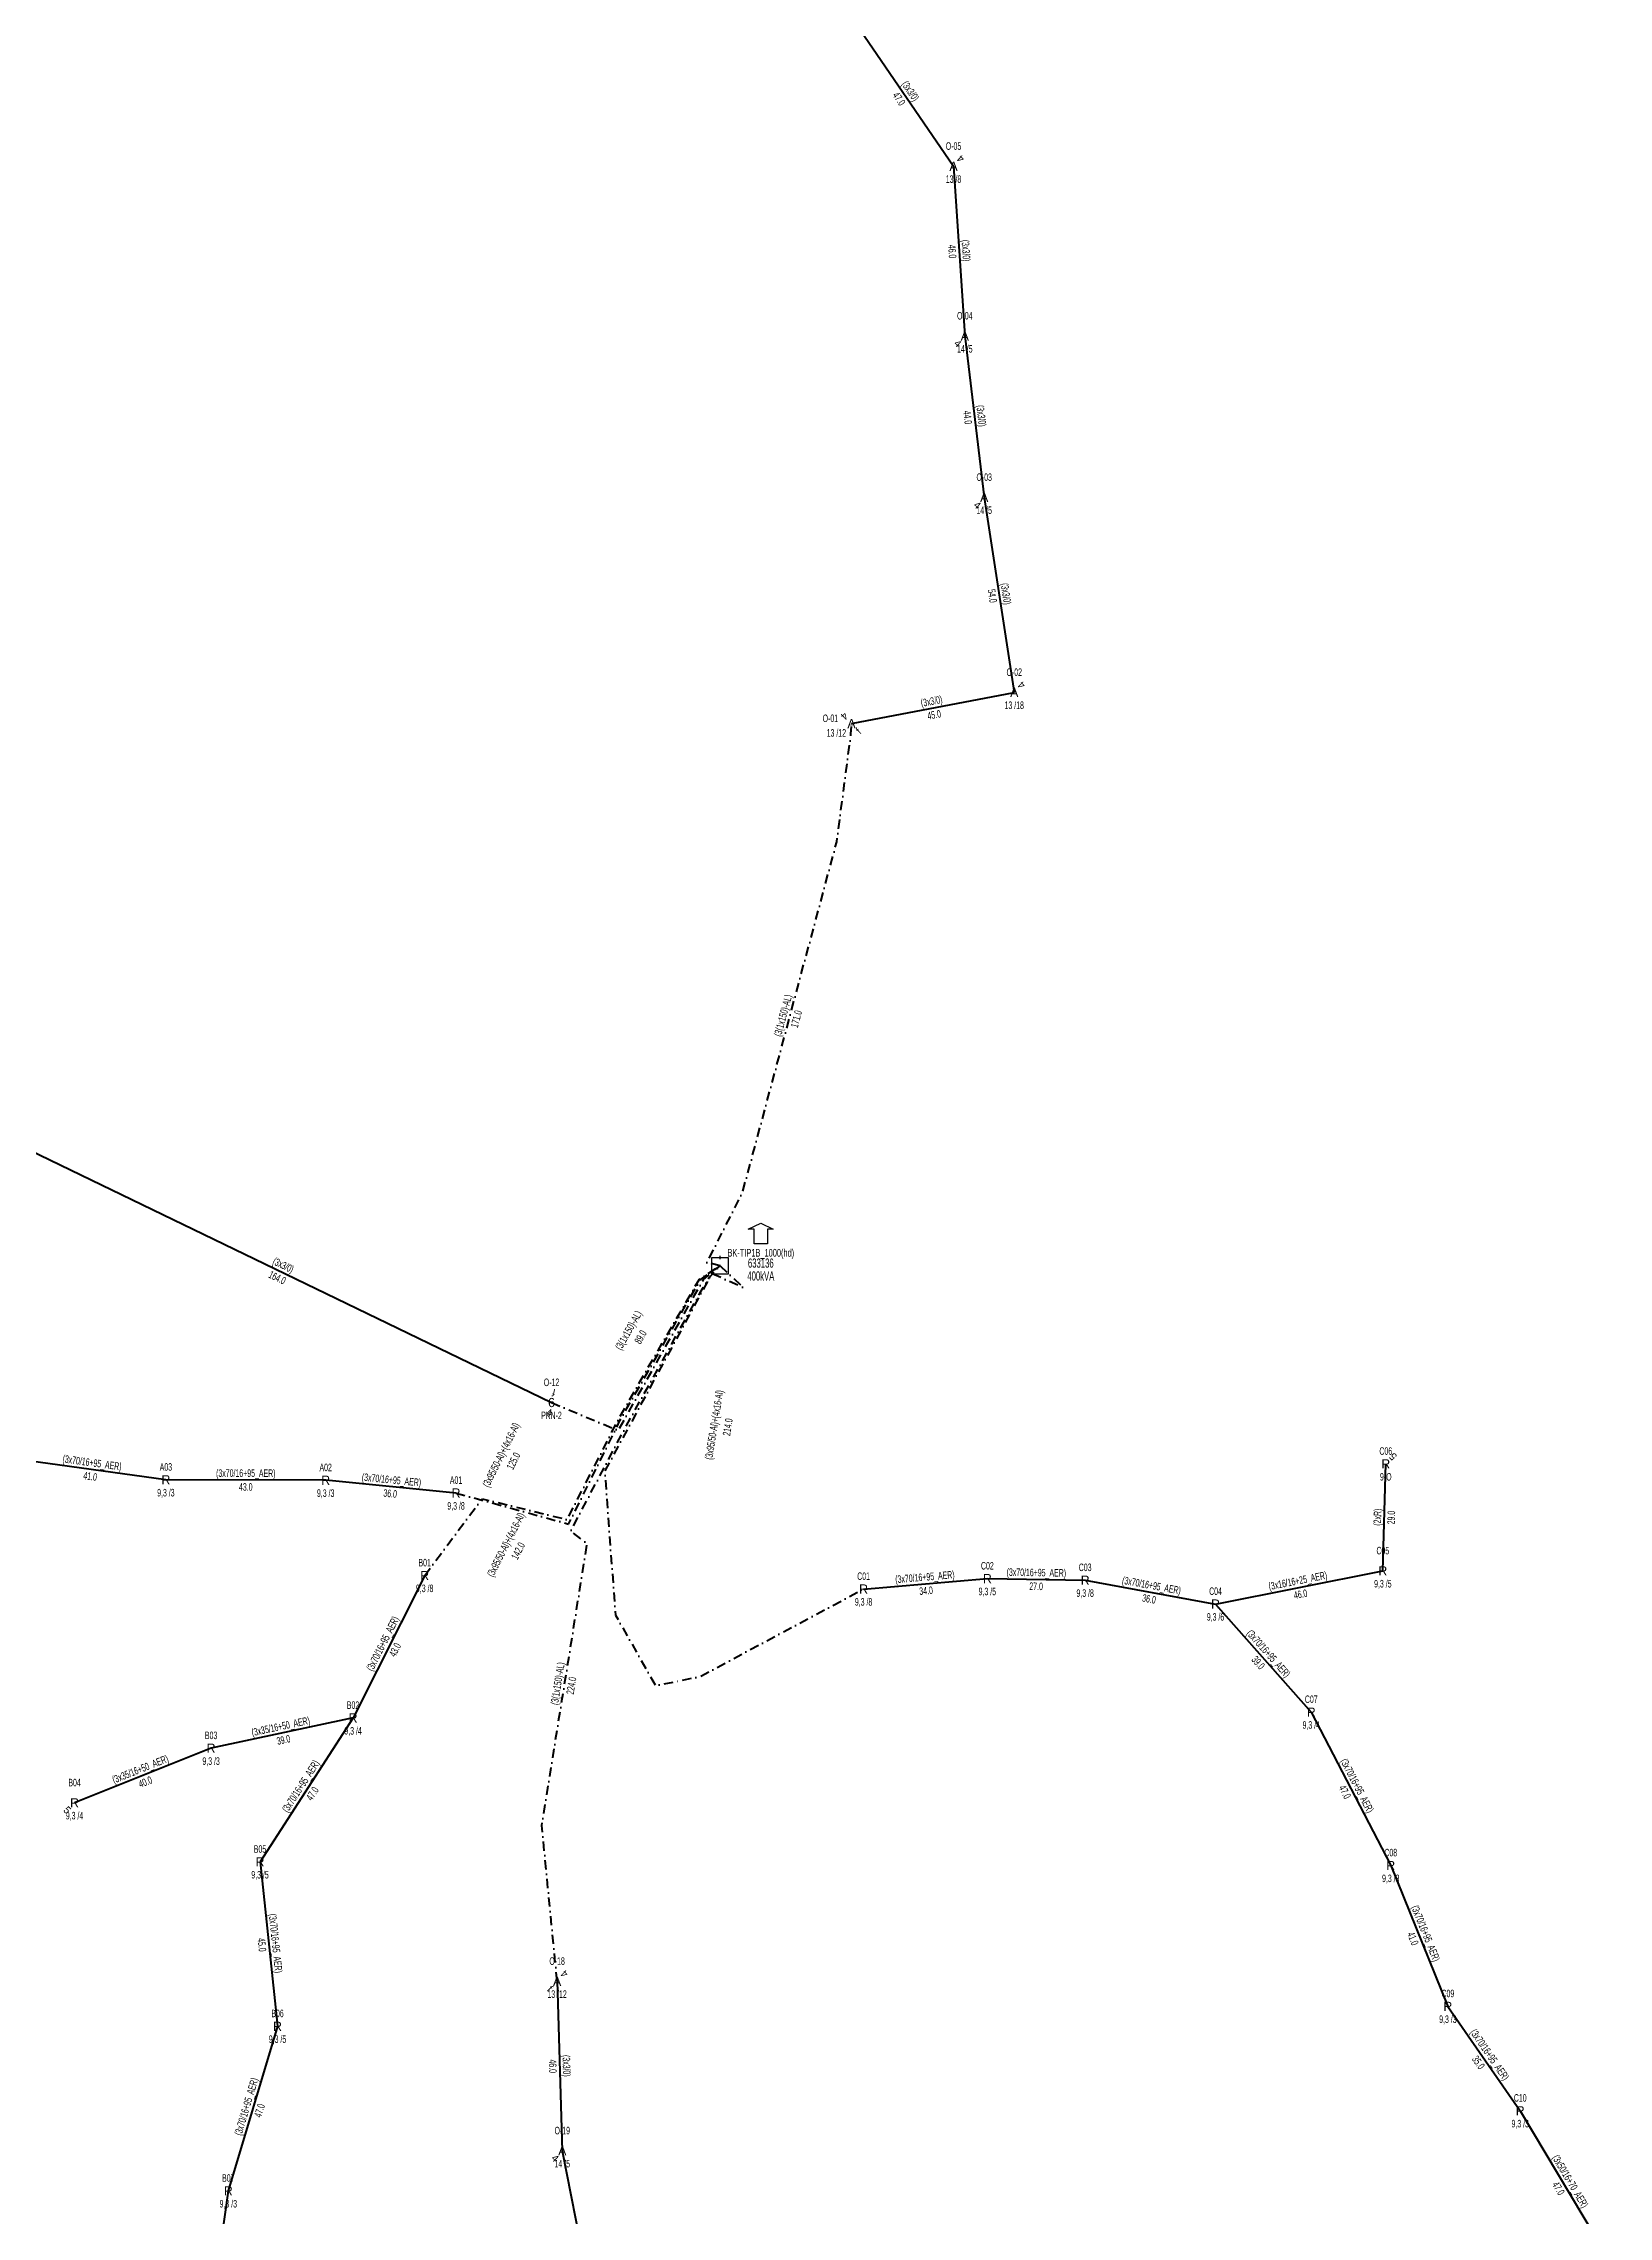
# Model space of a CAD drawing. Header units: millimetres. Extents: x 635683 to 638848, y 4083109 to 4086793.
# Drawn here: x 638042 to 638468, y 4083690 to 4084282 of the extents above; entities that cross this region are included whole.
import ezdxf
from ezdxf.enums import TextEntityAlignment as Align

# ---------------------------------------------------------------- set-up
doc = ezdxf.new("R2010")
doc.units = ezdxf.units.MM
doc.linetypes.add('DASHDOT', pattern=[5, 2.5, -1.25, 0, -1.25])
for name, color, linetype, lineweight in [('DIREK_AG_MEVCUT', 120, 'Continuous', 25), ('DIREK_ENH_MEVCUT', 6, 'Continuous', 25), ('HAT_AG_HAVAI_MEVCUT', 126, 'Continuous', 50), ('HAT_AG_YERALTI_MEVCUT', 126, 'DASHDOT', 50), ('HAT_ENH_HAVAI_MEVCUT', 6, 'Continuous', 70), ('HAT_ENH_YERALTI_MEVCUT', 6, 'DASHDOT', 70), ('TRAFO_MEVCUT', 5, 'Continuous', 30)]:
    doc.layers.add(name, color=color, linetype=linetype, lineweight=lineweight)
doc.styles.add('Direk', font='B_CAD')
doc.styles.get("Standard").update_dxf_attribs({"font": 'Arial'})

# ---------------------------------------------------------------- blocks, each defined once
blk = doc.blocks.new('MEV_BINA_KARE')
at = {"layer": 'TRAFO_MEVCUT', "linetype": 'Continuous'}
for p, q in [((-2.25, -2.25), (-2.25, 2.25)), ((-2.25, 2.25), (2.25, 2.25)), ((0, 1.8), (0, 2.7)), ((2.25, 2.25), (2.25, -2.25)), ((2.25, -2.25), (-2.25, -2.25))]:
    blk.add_line(p, q, dxfattribs=at)
blk = doc.blocks.new('MEV_BETKOSK')
at = {"layer": 'TRAFO_MEVCUT', "linetype": 'Continuous'}
for p, q in [((-3.4, 2), (0, 3.6)), ((-1.8, 2), (-3.4, 2)), ((-1.8, -2), (-1.8, 2)), ((0, 3.6), (3.4, 2)), ((3.4, 2), (1.8, 2)), ((1.8, 2), (1.8, -2)), ((1.8, -2), (-1.8, -2))]:
    blk.add_line(p, q, dxfattribs=at)

msp = doc.modelspace()

# ---------------------------------------------------------------- linework, layer by layer
at = {"layer": 'HAT_AG_HAVAI_MEVCUT'}
for p, q in [((638075.445, 4083890.897), (638034.797, 4083896.515)), ((638406.468, 4083866.128), (638407.271, 4083895.226)), ((638118.91, 4083890.77), (638075.445, 4083890.897)), ((638154.373, 4083887.307), (638118.91, 4083890.77)), ((638145.838, 4083864.863), (638126.361, 4083826.098)), ((638265.229, 4083861.178), (638298.894, 4083864.015)), ((638298.894, 4083864.015), (638325.498, 4083863.583)), ((638325.498, 4083863.583), (638360.958, 4083857.093)), ((638360.958, 4083857.093), (638406.468, 4083866.128)), ((638360.958, 4083857.093), (638387.002, 4083827.687)), ((638387.002, 4083827.687), (638408.626, 4083785.956)), ((638126.361, 4083826.098), (638087.747, 4083817.864)), ((638126.361, 4083826.098), (638101.054, 4083786.941)), ((638087.747, 4083817.864), (638050.6, 4083803.019)), ((638101.054, 4083786.941), (638105.811, 4083742.205)), ((638408.626, 4083785.956), (638424.165, 4083747.626)), ((638424.165, 4083747.626), (638443.838, 4083719.215)), ((638105.811, 4083742.205), (638092.431, 4083697.426)), ((638443.838, 4083719.215), (638467.859, 4083678.915)), ((638092.431, 4083697.426), (638085.791, 4083651.485))]:
    msp.add_line(p, q, dxfattribs=at)
at = {"layer": 'HAT_AG_YERALTI_MEVCUT', "flags": 128}
for points in [[(638145.838, 4083864.863), (638161.433806, 4083885.763072), (638184.597513, 4083880.061687), (638198.672803, 4083907.666555), (638220.556287, 4083945.516273), (638226.186, 4083949.114)], [(638154.373, 4083887.307), (638184.99075, 4083878.859884), (638198.951738, 4083907.01746), (638220.808041, 4083945.312574), (638226.186, 4083949.114)], [(638226.186, 4083949.114), (638232.47265, 4083943.2335), (638223.932358, 4083947.02982), (638194.826364, 4083893.254722), (638197.724414, 4083854.105617), (638208.668384, 4083834.883714), (638214.702554, 4083836.126043), (638220.736723, 4083837.368372), (638265.229, 4083861.178)]]:
    msp.add_lwpolyline(points, dxfattribs=at)
at = {"layer": 'HAT_ENH_HAVAI_MEVCUT'}
for p, q in [((638263.148288, 4084287.128214), (638289.695122, 4084248.300117)), ((638289.695122, 4084248.300117), (638292.762249, 4084202.130758)), ((638292.762249, 4084202.130758), (638298.034601, 4084158.212344)), ((638298.034601, 4084158.212344), (638306.206095, 4084105.154646)), ((638261.938, 4084096.661), (638306.206095, 4084105.154646)), ((638032.782, 4083983.29), (638180.341, 4083911.925)), ((638181.863, 4083754.45), (638183.266654, 4083708.330287)), ((638183.266654, 4083708.330287), (638192.109327, 4083663.144561))]:
    msp.add_line(p, q, dxfattribs=at)
at = {"layer": 'HAT_ENH_YERALTI_MEVCUT', "flags": 128}
for points in [[(638226.186, 4083949.114), (638222.591483, 4083950.002531), (638232.289827, 4083969.0423), (638257.928644, 4084064.480523), (638261.796259, 4084093.865041), (638261.938, 4084096.661)], [(638181.863, 4083754.45), (638177.708105, 4083796.855578), (638190.031624, 4083873.498471), (638185.569903, 4083877.004109), (638200.229843, 4083904.730518), (638220.894775, 4083942.027157), (638223.349617, 4083946.044172), (638226.186, 4083949.114)], [(638180.341, 4083911.925), (638198.456289, 4083904.328744), (638221.66571, 4083945.391565), (638226.186, 4083949.114)]]:
    msp.add_lwpolyline(points, dxfattribs=at)

# ---------------------------------------------------------------- block references
at = {"layer": 'TRAFO_MEVCUT', "linetype": 'ByBlock'}
for name, p in [('MEV_BETKOSK', (638237.275753, 4083957.11716)), ('MEV_BINA_KARE', (638226.186, 4083949.114))]:
    msp.add_blockref(name, p, dxfattribs=at)

# ---------------------------------------------------------------- texts
at = {"layer": 'DIREK_AG_MEVCUT', "linetype": 'ByBlock', "width": 0.53}
for s, p in [('C06', (638407.271, 4083898.726)), ('A03', (638075.445, 4083894.397)), ('A02', (638118.91, 4083894.27)), ('9-O', (638407.271, 4083891.726)), ('9,3 /3', (638075.445, 4083887.397)), ('9,3 /3', (638118.91, 4083887.27)), ('A01', (638154.373, 4083890.807)), ('9,3 /8', (638154.373, 4083883.807)), ('B01', (638145.838, 4083868.363)), ('C05', (638406.468, 4083871.628)), ('C01', (638265.229, 4083864.678)), ('C02', (638298.894, 4083867.515)), ('C03', (638325.498, 4083867.083)), ('9,3 /5', (638406.468, 4083862.628)), ('9,3 /8', (638145.838, 4083861.363)), ('9,3 /8', (638265.229, 4083857.678)), ('9,3 /5', (638298.894, 4083860.515)), ('9,3 /8', (638325.498, 4083860.083)), ('C04', (638360.958, 4083860.593)), ('9,3 /6', (638360.958, 4083853.593)), ('B02', (638126.361, 4083829.598)), ('C07', (638387.002, 4083831.187)), ('B03', (638087.747, 4083821.364)), ('9,3 /4', (638126.361, 4083822.598)), ('9,3 /4', (638387.002, 4083824.187)), ('9,3 /3', (638087.747, 4083814.364)), ('B04', (638050.6, 4083808.519)), ('9,3 /4', (638050.6, 4083799.519)), ('B05', (638101.054, 4083790.441)), ('C08', (638408.626, 4083789.456)), ('9,3 /5', (638101.054, 4083783.441)), ('9,3 /3', (638408.626, 4083782.456)), ('C09', (638424.165, 4083751.126)), ('B06', (638105.811, 4083745.705)), ('9,3 /3', (638424.165, 4083744.126)), ('9,3 /5', (638105.811, 4083738.705)), ('C10', (638443.838, 4083722.715)), ('9,3 /3', (638443.838, 4083715.715)), ('B07', (638092.431, 4083700.926)), ('9,3 /3', (638092.431, 4083693.926))]:
    msp.add_text(s, height=2.05, dxfattribs=at).set_placement(p, align=Align.MIDDLE_CENTER)
at = {"layer": 'DIREK_AG_MEVCUT', "linetype": 'ByBlock', "style": 'Direk'}
for p in [(638407.271, 4083895.226), (638075.445, 4083890.897), (638118.91, 4083890.77), (638154.373, 4083887.307), (638145.838, 4083864.863), (638298.894, 4083864.015), (638325.498, 4083863.583), (638406.468, 4083866.128), (638265.229, 4083861.178), (638360.958, 4083857.093), (638387.002, 4083827.687), (638126.361, 4083826.098), (638087.747, 4083817.864), (638050.6, 4083803.019), (638101.054, 4083786.941), (638408.626, 4083785.956), (638424.165, 4083747.626), (638105.811, 4083742.205), (638443.838, 4083719.215), (638092.431, 4083697.426)]:
    msp.add_text('R', height=2.5, dxfattribs=at).set_placement(p, align=Align.MIDDLE_CENTER)
at = {"layer": 'DIREK_AG_MEVCUT', "color": 32, "style": 'Direk'}
for rotation, p in [(495.000001, (638409.250899, 4083897.205899)), (315.000001, (638048.620101, 4083801.039101))]:
    msp.add_text('5', height=2, rotation=rotation, dxfattribs=at).set_placement(p, align=Align.MIDDLE_CENTER)
at = {"layer": 'DIREK_ENH_MEVCUT', "width": 0.53}
for s, p in [('O-05', (638289.695122, 4084253.800117)), ('13 /8', (638289.695122, 4084244.800117)), ('O-04', (638292.762249, 4084207.630758)), ('14 /5', (638292.762249, 4084198.630758)), ('O-03', (638298.034601, 4084163.712344)), ('14 /5', (638298.034601, 4084154.712344)), ('O-02', (638306.206095, 4084110.654646)), ('13 /18', (638306.206095, 4084101.654646)), ('O-01', (638256.195809, 4084098.095732)), ('13 /12', (638257.821916, 4084094.126501)), ('O-18', (638181.863, 4083759.95)), ('13 /12', (638181.863, 4083750.95)), ('O-19', (638183.266654, 4083713.830287)), ('14 /5', (638183.266654, 4083704.830287))]:
    msp.add_text(s, height=2.05, dxfattribs=at).set_placement(p, align=Align.MIDDLE_CENTER)
at = {"layer": 'DIREK_ENH_MEVCUT', "style": 'Direk'}
for p in [(638289.695122, 4084248.300117), (638292.762249, 4084202.130758), (638298.034601, 4084158.212344), (638306.206095, 4084105.154646), (638261.938, 4084096.661), (638181.863, 4083754.45), (638183.266654, 4083708.330287)]:
    msp.add_text('A', height=2.5, dxfattribs=at).set_placement(p, align=Align.MIDDLE_CENTER)
at = {"layer": 'DIREK_ENH_MEVCUT', "color": 32, "style": 'Direk'}
for s, rotation, p in [('4', 496.900348, (638291.608276, 4084250.344583)), ('4', 316.900348, (638290.849095, 4084200.086292)), ('4', 318.422766, (638296.176439, 4084156.117771)), ('4', 495.000001, (638308.185994, 4084107.134545)), ('4', 223.416334, (638260.013575, 4084098.694861)), ('f', 403.416143, (638263.862418, 4084094.627133)), ('f', 527.094936, (638180.966342, 4083914.654276)), ('4', 347.094936, (638179.715658, 4083909.195724)), ('4', 495.871631, (638183.812551, 4083756.459789)), ('f', 675.871643, (638179.913449, 4083752.440211)), ('4', 315.871631, (638181.317103, 4083706.320499))]:
    msp.add_text(s, height=2, rotation=rotation, dxfattribs=at).set_placement(p, align=Align.MIDDLE_CENTER)
at = {"layer": 'DIREK_ENH_MEVCUT', "linetype": 'ByBlock', "width": 0.53}
for s, p in [('O-12', (638180.341, 4083917.425)), ('PKN-2', (638180.341, 4083908.425))]:
    msp.add_text(s, height=2.05, dxfattribs=at).set_placement(p, align=Align.MIDDLE_CENTER)
at = {"layer": 'DIREK_ENH_MEVCUT', "linetype": 'ByBlock', "style": 'Direk'}
msp.add_text('6', height=2.5, dxfattribs=at).set_placement((638180.341, 4083911.925), align=Align.MIDDLE_CENTER)
at = {"layer": 'HAT_AG_HAVAI_MEVCUT', "lineweight": 30, "width": 0.53}
for s, rotation, p in [('(3x70/16+95_AER)', 352.130947, (638055.237373, 4083894.547996, 319017.3985)), ('(3x70/16+95_AER)', 359.832588, (638097.179984, 4083891.683496, 319037.7225)), ('(3x70/16+95_AER)', 354.422689, (638136.72411, 4083889.884476, 319059.455)), ('(2xR)', 88.419244, (638406.019823, 4083880.700448, 319203.6355)), ('(3x70/16+95_AER)', 4.81702, (638281.990122, 4083863.443498, 319149.447)), ('(3x70/16+95_AER)', 359.069704, (638312.209801, 4083864.648888, 319162.749)), ('(3x70/16+95_AER)', 349.628339, (638343.381028, 4083861.174112, 319180.479)), ('(3x16/16+25_AER)', 11.228803, (638383.547482, 4083862.444229, 319203.234)), ('(3x70/16+95_AER)', 423.323319, (638135.339979, 4083845.862112, 319063.1805)), ('(3x70/16+95_AER)', 311.530336, (638374.616314, 4083842.953564, 319193.501)), ('(3x35/16+50_AER)', 372.03739, (638106.876733, 4083822.81231, 319043.8735)), ('(3x35/16+50_AER)', 381.783058, (638068.858071, 4083811.230806, 319025.3)), ('(3x70/16+95_AER)', 417.125588, (638112.993617, 4083806.98088, 319050.527)), ('(3x70/16+95_AER)', 297.392104, (638398.568697, 4083807.212566, 319204.313)), ('(3x70/16+95_AER)', 276.069735, (638104.277735, 4083764.662878, 319052.9055)), ('(3x70/16+95_AER)', 292.067657, (638417.18323, 4083767.110346, 319212.0825)), ('(3x70/16+95_AER)', 304.700397, (638434.700319, 4083733.904392, 319221.919)), ('(3x70/16+95_AER)', 433.363814, (638098.306579, 4083720.05885, 319046.2155)), ('(3x50/16+70_AER)', 300.79725, (638456.578637, 4083699.500201, 319233.9295))]:
    msp.add_text(s, height=2.05, rotation=rotation, dxfattribs=at).set_placement(p, align=Align.CENTER)
for s, rotation, p in [('41.0', 352.130947, (638055.004627, 4083892.864004, 319017.3985)), ('43.0', 359.832588, (638097.175016, 4083889.983504, 319037.7225)), ('36.0', 354.422689, (638136.55889, 4083888.192524, 319059.455)), ('29.0', 88.419244, (638407.719177, 4083880.653552, 319203.6355)), ('34.0', 4.81702, (638282.132878, 4083861.749502, 319149.447)), ('27.0', 359.069704, (638312.182199, 4083862.949112, 319162.749)), ('36.0', 349.628339, (638343.074972, 4083859.501888, 319180.479)), ('46.0', 11.228803, (638383.878518, 4083860.776771, 319203.234)), ('43.0', 423.323319, (638136.859021, 4083845.098888, 319063.1805)), ('39.0', 311.530336, (638373.343686, 4083841.826436, 319193.501)), ('39.0', 372.03739, (638107.231267, 4083821.14969, 319043.8735)), ('40.0', 381.783058, (638069.488929, 4083809.652194, 319025.3)), ('47.0', 417.125588, (638114.421383, 4083806.05812, 319050.527)), ('47.0', 297.392104, (638397.059303, 4083806.430434, 319204.313)), ('45.0', 276.069735, (638102.587265, 4083764.483122, 319052.9055)), ('41.0', 292.067657, (638415.60777, 4083766.471654, 319212.0825)), ('35.0', 304.700397, (638433.302681, 4083732.936608, 319221.919)), ('47.0', 433.363814, (638099.935421, 4083719.57215, 319046.2155)), ('47.0', 300.79725, (638455.118363, 4083698.629799, 319233.9295))]:
    msp.add_text(s, height=2.05, rotation=rotation, dxfattribs=at).set_placement(p, align=Align.TOP_CENTER)
at = {"layer": 'HAT_AG_YERALTI_MEVCUT', "lineweight": 30, "width": 0.53}
for rotation, p in [(440.871204, (638225.578223, 4083905.685806)), (63.627031, (638167.541518, 4083897.223738)), (62.983679, (638168.813671, 4083872.780533))]:
    msp.add_text('(3x95/50-Al)+(4x16-Al)', height=2.05, rotation=rotation, dxfattribs=at).set_placement(p, align=Align.CENTER)
for s, rotation, p in [('214.0', 440.871204, (638227.256691, 4083905.416094)), ('125.0', 63.627031, (638169.064584, 4083896.468576)), ('142.0', 62.983679, (638170.328162, 4083872.008317))]:
    msp.add_text(s, height=2.05, rotation=rotation, dxfattribs=at).set_placement(p, align=Align.TOP_CENTER)
at = {"layer": 'HAT_ENH_HAVAI_MEVCUT', "lineweight": 30, "width": 0.53}
for rotation, p in [(304.360481, (638277.123383, 4084268.193903)), (273.800693, (638292.076816, 4084225.271781)), (276.845529, (638296.242365, 4084180.272865)), (278.755416, (638302.960443, 4084131.812879, 319153.103048)), (370.860867, (638283.911696, 4084101.742714, 319130.968809)), (334.189869, (638106.931582, 4083948.372706)), (271.743284, (638183.414423, 4083731.416027))]:
    msp.add_text('(3x3/0)', height=2.05, rotation=rotation, dxfattribs=at).set_placement(p, align=Align.CENTER)
for s, rotation, p in [('47.0', 304.360481, (638275.720028, 4084267.234427)), ('46.0', 273.800693, (638290.380555, 4084225.159095)), ('44.0', 276.845529, (638294.554484, 4084180.070237)), ('54.0', 278.755416, (638301.280253, 4084131.554111, 319153.103048)), ('45.0', 370.860867, (638284.232018, 4084100.073165, 319130.968809)), ('164.0', 334.189869, (638106.191418, 4083946.842294)), ('46.0', 271.743284, (638181.715209, 4083731.36431))]:
    msp.add_text(s, height=2.05, rotation=rotation, dxfattribs=at).set_placement(p, align=Align.TOP_CENTER)
at = {"layer": 'HAT_ENH_YERALTI_MEVCUT', "lineweight": 30, "width": 0.53}
for rotation, p in [(74.962914, (638244.288341, 4084016.981939)), (60.524111, (638202.175906, 4083931.083809)), (80.865516, (638183.030644, 4083835.311964))]:
    msp.add_text('(3(1x150)-AL)', height=2.05, rotation=rotation, dxfattribs=at).set_placement(p, align=Align.CENTER)
for s, rotation, p in [('171.0', 74.962914, (638245.93013, 4084016.540884)), ('89.0', 60.524111, (638203.655863, 4083930.247312)), ('224.0', 80.865516, (638184.709085, 4083835.042085))]:
    msp.add_text(s, height=2.05, rotation=rotation, dxfattribs=at).set_placement(p, align=Align.TOP_CENTER)
at = {"layer": 'TRAFO_MEVCUT', "linetype": 'ByBlock', "width": 0.6}
for s, height, p in [('BK-TIP1B_1000(hd)', 2.1, (638237.275753, 4083951.61716)), ('400kVA', 2.5, (638237.275753, 4083945.11716)), ('633136', 2.5, (638237.275753, 4083948.61716))]:
    msp.add_text(s, height=height, dxfattribs=at).set_placement(p, align=Align.CENTER)

doc.saveas('drawing.dxf')
